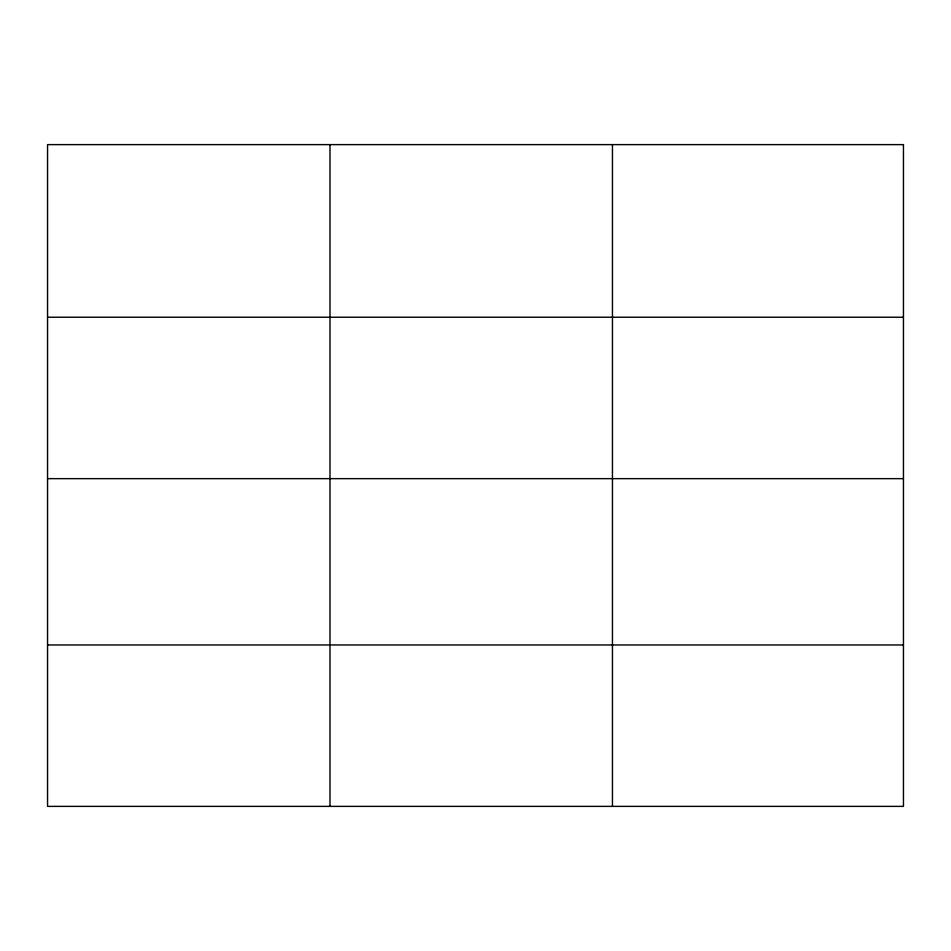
<?xml version="1.0" encoding="UTF-8"?>
<svg xmlns="http://www.w3.org/2000/svg" width="951" height="951" viewBox="0 0 951 951"><rect width="100%" height="100%" fill="white"/><g stroke="black" fill="none" stroke-linecap="round" stroke-linejoin="round"><path stroke-width="1.43" d="M47.55 317.23L903.45 317.23M47.55 478.65L903.45 478.65M47.55 644.956L903.45 644.956M612.444 144.623L612.444 806.377M329.997 144.623L329.997 806.377M903.45 144.623L47.55 144.623L47.55 806.377L903.45 806.377L903.45 144.623"/></g></svg>
